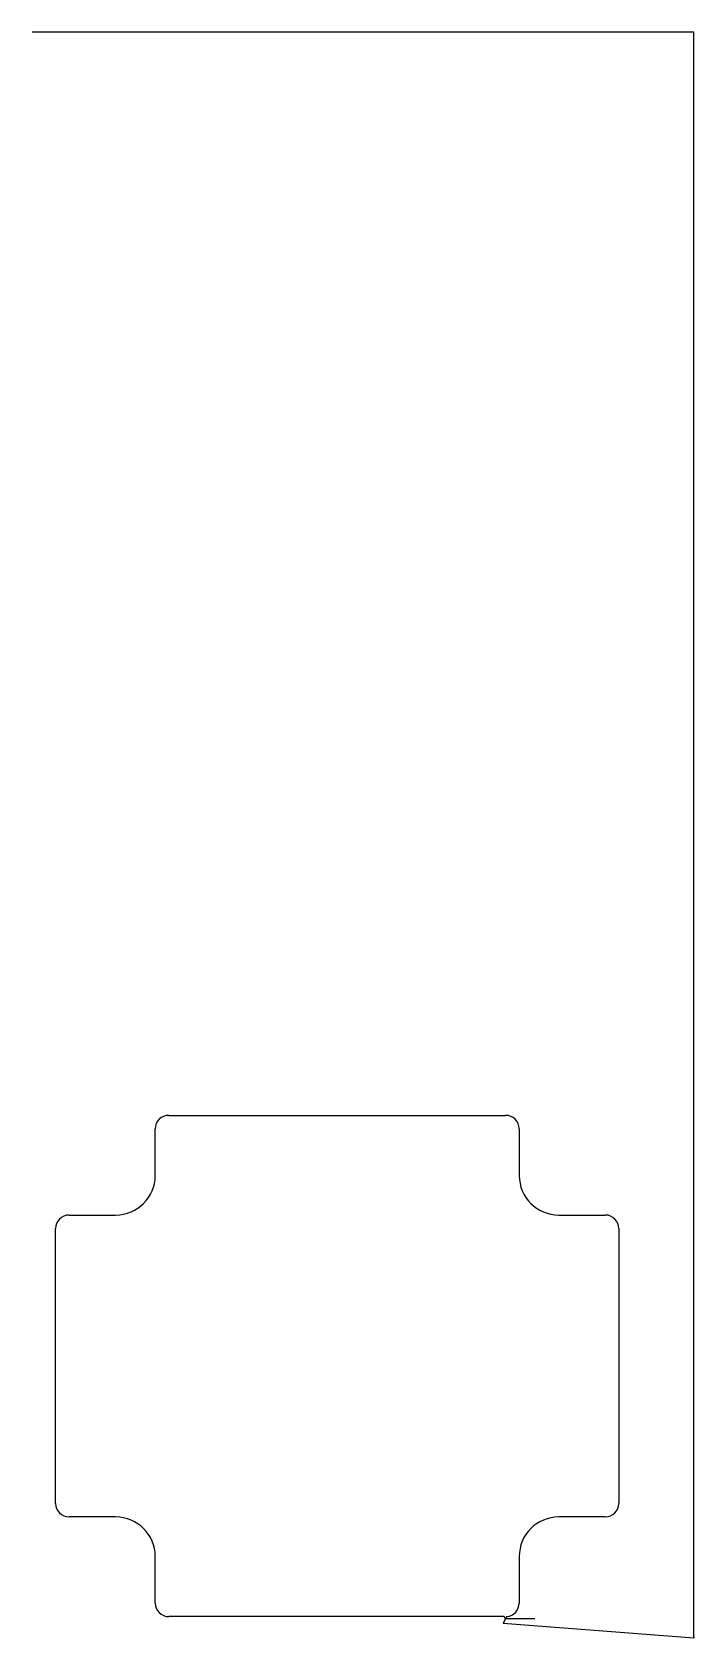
# Model space of a CAD drawing. Header units: metres. Extents: x 815 to 1562, y 0 to 1812.
import ezdxf

# ---------------------------------------------------------------- set-up
doc = ezdxf.new("R2010")
doc.units = ezdxf.units.M

msp = doc.modelspace()

# ---------------------------------------------------------------- linework, layer by layer
at = {"layer": 'TOOL_0'}
for p, q in [((815.983, 1812.088), (814.983, 1812.088)), ((1561.682, 1812.088), (815.983, 1812.088)), ((1561.682, 1.001), (1561.682, 1812.088)), ((969.244, 589.69), (1349.244, 589.69)), ((953.894, 521.84), (953.894, 574.34)), ((1364.594, 574.34), (1364.594, 521.84)), ((856.744, 477.19), (909.244, 477.19)), ((1409.244, 477.19), (1461.744, 477.19)), ((841.394, 151.84), (841.394, 461.84)), ((1477.094, 461.84), (1477.094, 151.84)), ((909.244, 136.49), (856.744, 136.49)), ((1461.744, 136.49), (1409.244, 136.49)), ((953.894, 39.34), (953.894, 91.84)), ((1364.594, 91.84), (1364.594, 39.34)), ((1347.744, 23.99), (969.244, 23.99)), ((1349.307, 21.427), (1346.587, 16.485)), ((1349.307, 21.427), (1347.744, 23.99)), ((1350.743, 24.063), (1349.307, 21.427)), ((1382.119, 21.427), (1349.307, 21.427)), ((1346.587, 16.485), (1561.682, 0.001)), ((1561.682, 0.001), (1561.682, 1.001)), ((1561.682, 1.001), (1561.682, 0.001)), ((1561.682, 0.001), (1561.682, 1.001)), ((1561.682, 0.001), (1561.682, 0.001))]:
    msp.add_line(p, q, dxfattribs=at)
for centre, radius, start, end in [((969.244, 574.34), 15.35, 90, 180), ((1349.244, 574.34), 15.35, 0, 90), ((909.244, 521.84), 44.65, 270, 0), ((1409.244, 521.84), 44.65, 180, 270), ((856.744, 461.84), 15.35, 90, 180), ((1461.744, 461.84), 15.35, 0, 90), ((856.744, 151.84), 15.35, 180, 270), ((1461.744, 151.84), 15.35, 270, 0), ((909.244, 91.84), 44.65, 0, 90), ((1409.244, 91.84), 44.65, 90, 180), ((969.244, 39.34), 15.35, 180, 270), ((1349.244, 39.34), 15.35, 275.604001, 0)]:
    msp.add_arc(centre, radius, start, end, dxfattribs=at)

doc.saveas('drawing.dxf')
